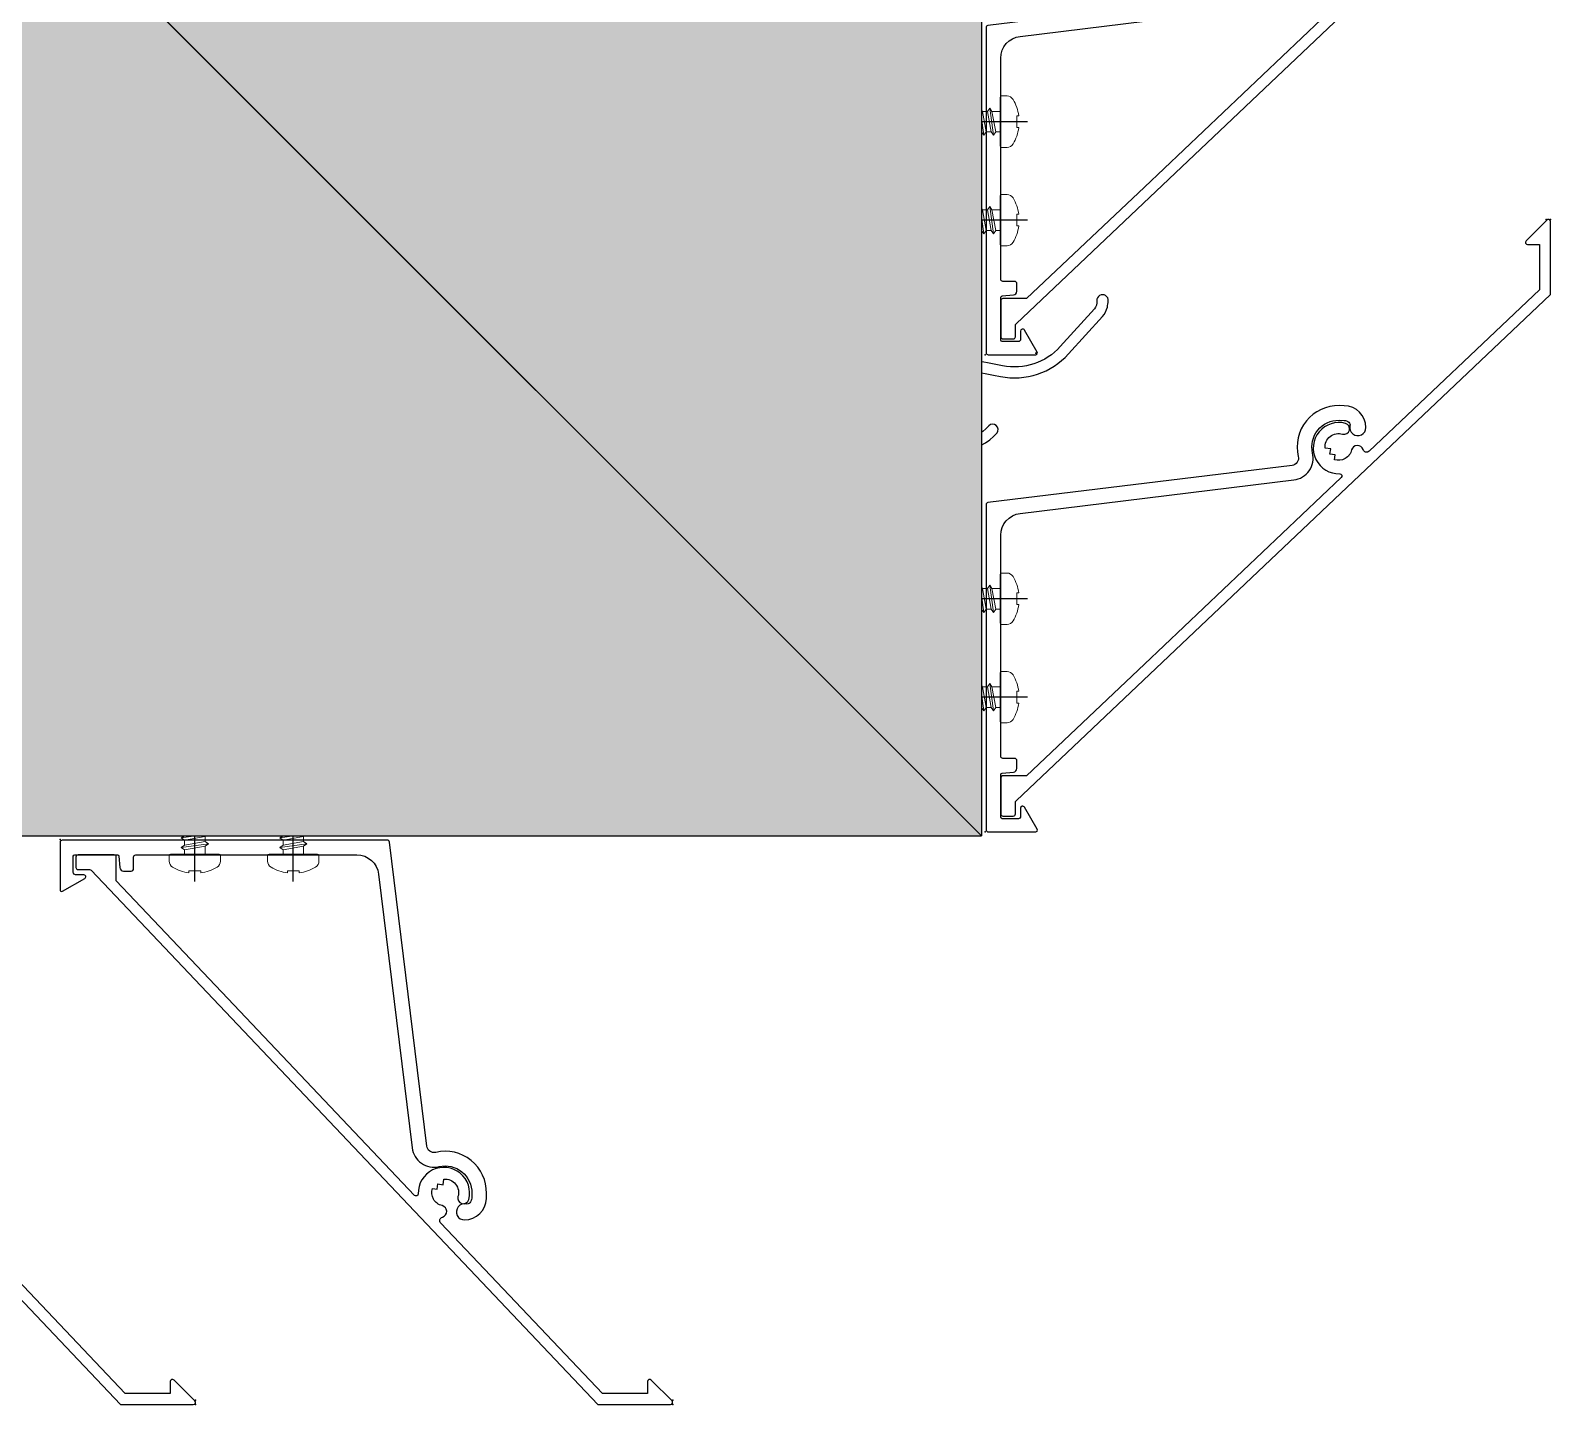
# Model space of a CAD drawing. Header units: millimetres. Extents: x -4391136 to -1798569, y -886572 to -291056.
# Drawn here: x -2446198.8 to -2445991.7, y -393610.7 to -393423.4 of the extents above; entities that cross this region are included whole.
import ezdxf

# ---------------------------------------------------------------- set-up
doc = ezdxf.new("R2010")
doc.units = ezdxf.units.MM
doc.set_wipeout_variables(frame=1)
doc.linetypes.add('CENTER', pattern=[50.800000000000004, 31.75, -6.35, 6.35, -6.35])
for name, color, linetype in [('010 - ASPG_ACCESSORIES_CUT_COLOR_2', 7, 'Continuous'), ('010 - ASPG_ACCESSORIES_HATCH_', 7, 'Continuous'), ('010 - ASPG_ACCESSORIES_MAIN_COLOR_1', 7, 'Continuous'), ('010 - ASPG_EXTR_MAIN_COLOR_2', 7, 'Continuous'), ('010 - ASPG_FLASHING_HATCH_', 7, 'Continuous'), ('010 - ASPG_FLASHING_MAIN_COLOR_4', 7, 'Continuous'), ('010 - ASPG_FLASHING_WIPEOUT_', 7, 'Continuous'), ('010 - ASPG_FRAMING_CUT_COLOR_4', 7, 'Continuous'), ('010 - ASPG_FRAMING_HATCH_', 7, 'Continuous'), ('010 - ASPG_FRAMING_MAIN_COLOR_2', 7, 'Continuous'), ('010 - ASPG_FRAMING_SUB_COLOR_2', 7, 'Continuous'), ('010 - ASPG_FRAMING_WIPEOUT_', 7, 'Continuous'), ('BOLT & SCREW', 7, 'Continuous'), ('Center Line', 7, 'CENTER')]:
    doc.layers.add(name, color=color, linetype=linetype)
doc.layers.add('010 - ASPG_ACCESSORIES_DEF_SUB', color=7, linetype='Continuous', plot=False)
doc.layers.add('010 - ASPG_EXTR_DEF_SUB', color=7, linetype='Continuous', plot=False)
doc.layers.add('12-GRID', color=7, linetype='CENTER', lineweight=13)
doc.layers.add('SCREW', color=7, linetype='Continuous', lineweight=5)
pattern_1 = [(0, (0, 0), (3.96875, 7.9375), [0, -7.9375])]

# ---------------------------------------------------------------- blocks, each defined once
blk = doc.blocks.new('*U3395')
at = {"layer": '12-GRID', "color": 7, "linetype": 'CENTER'}
for p, q in [((5.684341886080801e-14, -6.200000000000029), (5.684341886080801e-14, 2.200000000000029)), ((-4.199999999999973, -2), (4.200000000000085, -2))]:
    blk.add_line(p, q, dxfattribs=at)
at = {"layer": 'BOLT & SCREW', "color": 7}
for p, q in [((-0.553537628269381, -1.771128018217196), (-1.767499999999847, -1.558125000000442)), ((-0.4577439635652332, -1.771128018217196), (-0.8837500000000146, -1.558125000000442)), ((-0.2288719817826677, -1.446462371730204), (-0.4418749999998197, -0.2325000000002947)), ((-0.2288719817826677, -1.542256036434869), (-0.4418749999998197, -1.116250000000048)), ((0.2288719817822642, -1.446462371730562), (0.4418749999996946, -0.2324999999999764)), ((0.2288719817822642, -1.542256036434869), (0.4418749999996946, -1.116250000000048)), ((0.4577439635647103, -1.771128018217196), (0.8837499999994917, -1.558125000000442)), ((0.5535376282692559, -1.771128018217196), (1.767500000000001, -1.558125000000124)), ((-0.553537628269381, -2.228871981782805), (-1.767500000000483, -2.441875000000354)), ((-0.4577439635652332, -2.228871981782805), (-0.8837500000000146, -2.441875000000354)), ((-0.2288719817826677, -2.457743963565131), (-0.4418749999998197, -2.883750000000271)), ((-0.2288719817821107, -2.553537628269438), (-0.4418749999998197, -3.767500000000023)), ((0.4418749999996946, -2.883750000000271), (0.2288719817829008, -2.457743963565131)), ((0.2288719817829008, -2.553537628269438), (0.4418749999999732, -3.767500000000023)), ((0.4577439635647103, -2.228871981782805), (0.8837500000001283, -2.441874999999877)), ((0.5535376282692559, -2.228871981782805), (1.767500000000001, -2.441874999999877))]:
    blk.add_line(p, q, dxfattribs=at)
for points in [[(-1.767500000000006, -1.558125000000442), (-0.8837500000001342, -1.558125000000442, 0.4142135623730394), (-0.4418749999998197, -1.116250000000048), (-0.4418749999998197, -0.2325000000002947), (0.4418749999996946, -0.2324999999999764), (0.4418749999996946, -1.116250000000048, 0.4142135623731505), (0.8837500000000089, -1.558125000000442), (1.76750000000012, -1.558125000000124), (1.76750000000012, -2.441874999999877), (0.8837500000000089, -2.441874999999877, 0.414213562373095), (0.4418749999996946, -2.883750000000271), (0.4418749999999732, -3.767500000000023), (-0.4418749999998197, -3.767500000000023), (-0.4418749999998197, -2.883750000000271, 0.4142135623730397), (-0.8837500000001342, -2.441875000000354), (-1.767500000000483, -2.441875000000354)], [(0.2288719817829008, -2.457743963565131, -0.414213562373095), (0.4577439635645909, -2.228871981782805), (0.5535376282692559, -2.228871981782805), (0.5535376282692559, -1.771128018217196), (0.4577439635645909, -1.771128018217196, -0.4142135623730951), (0.228871981782105, -1.542256036434869), (0.228871981782105, -1.446462371730562), (-0.2288719817826677, -1.446462371730204), (-0.2288719817826677, -1.542256036434869, -0.4142135623730951), (-0.4577439635649944, -1.771128018217196), (-0.553537628269381, -1.771128018217196), (-0.553537628269381, -2.228871981782805), (-0.4577439635649944, -2.228871981782805, -0.4142135623730951), (-0.2288719817826677, -2.457743963565131), (-0.2288719817822698, -2.553537628269438), (0.2288719817829008, -2.553537628269438)]]:
    blk.add_lwpolyline(points, format="xyb", close=True, dxfattribs=at)
blk.add_circle((5.684341886080801e-14, -2), 3.5, dxfattribs=at)
blk = doc.blocks.new('000_ASPG_TYP_FILES_20260218-010703_FRAME_EXTR_')
at = {"layer": '010 - ASPG_FRAMING_HATCH_'}
h = blk.add_hatch(dxfattribs=at)
h.set_pattern_fill('ANSI32', scale=0.1, angle=180)
h.set_pattern_definition([(225, (0, 0), (0.6735192090801866, -0.6735192090801868), []), (225, (-0.4490130000000001, 5.498823332255506e-17), (0.6735192090801866, -0.6735192090801868), [])])
edge = h.paths.add_edge_path()
edge.add_line((1.999999996740371, 15.99999999965075), (1.999999996740371, 1.999999999941792))
edge.add_line((1.999999996740371, 1.999999999941792), (39.69999999750871, 1.999999999941792))
edge.add_arc((39.69999999730499, 1.700000000040752), 0.2999999999010399, -3.891028654834372e-08, 89.99999996109239, ccw=False)
edge.add_line((39.99999999720603, 1.699999999837019), (39.99999999720603, 0.2999999996973202))
edge.add_arc((39.69999999750872, 0.2999999996973131), 0.2999999996973131, -90.00000000000142, 1.4210854715202004e-12, ccw=False)
edge.add_line((39.69999999750871, 0), (0.2999999996973202, 0))
edge.add_arc((0.2999999996973273, 0.2999999996973273), 0.2999999996973273, 180.0000000000013, 269.99999999999864, ccw=False)
edge.add_line((0, 0.2999999996973202), (0, 17.69999999989523))
edge.add_arc((0.2999999999301508, 17.70000000012806), 0.2999999999301508, 90.00000004446741, 180.0000000444674, ccw=False)
edge.add_line((0.2999999996973202, 18.00000000005821), (22.5570233851904, 18.00000000005821))
edge.add_arc((22.5570233856712, 18.50000000026317), 0.5000000002049632, 269.9999999449049, 380.2095453190142)
edge.add_arc((26.1699999981368, 19.82999999686102), 3.349999998908497, 182.0637942974167, 200.2095453254992, ccw=False)
edge.add_arc((23.58168000320438, 19.73672835517209), 0.7599999998138507, 2.0637943418387863, 182.0637943418388, ccw=False)
edge.add_arc((26.16999999910358, 19.82999999939922), 1.830000000338361, 182.0637943388468, 447.9362056470717)
edge.add_arc((26.263271644013, 22.41831999551505), 0.7600000000549151, 87.93620564125177, 267.9362056412518, ccw=False)
edge.add_arc((26.16999999863267, 19.8300000075356), 3.349999992334041, 69.79045460402187, 87.9362056313708, ccw=False)
edge.add_arc((27.49999999788272, 23.44297661244421), 0.5000000006038865, 249.7904545688332, 359.9999999442181)
edge.add_line((27.9999999984866, 23.44297661195742), (27.9999999984866, 26.67999999993481))
edge.add_line((27.9999999984866, 26.67999999993481), (28.49999999674037, 27.17999999958556))
edge.add_line((28.49999999674037, 27.17999999958556), (27.9999999984866, 27.67999999970198))
edge.add_line((27.9999999984866, 27.67999999970198), (27.9999999984866, 38.61999999982072))
edge.add_line((27.9999999984866, 38.61999999982072), (28.49999999674037, 39.11999999993714))
edge.add_line((28.49999999674037, 39.11999999993714), (27.9999999984866, 39.62000000005355))
edge.add_line((27.9999999984866, 39.62000000005355), (27.9999999984866, 42.85702338756528))
edge.add_arc((27.49999999787862, 42.85702338707262), 0.5000000006079759, 5.645408219420843e-08, 110.2095454304945)
edge.add_arc((26.16999999884449, 46.46999999186602), 3.349999992147246, 272.0637943651193, 290.20954539329375, ccw=False)
edge.add_arc((26.263271644013, 43.88168000403675), 0.7600000000258301, 92.06379435882718, 272.0637943588272, ccw=False)
edge.add_arc((26.16999999910502, 46.47000000012492), 1.830000000339747, 272.0637943528818, 537.9362056611998)
edge.add_arc((23.58168000320438, 46.56327164435061), 0.7599999998138507, 177.9362056581612, 357.9362056581612, ccw=False)
edge.add_arc((26.16999999825318, 46.47000000263876), 3.349999999025627, 159.7904546748206, 177.9362057022633, ccw=False)
edge.add_arc((22.55702338551316, 47.7999999994954), 0.500000000434755, 339.790454661877, 450.0000000369852)
edge.add_line((22.5570233851904, 48.29999999993015), (0.2999999996973202, 48.29999999993015))
edge.add_arc((0.2999999996973095, 48.59999999962746), 0.2999999996973131, 179.9999999999987, 270.00000000000205, ccw=False)
edge.add_line((0, 48.59999999962747), (0, 59.99999999994179))
edge.add_arc((0.2999999996973202, 59.99999999994179), 0.2999999996973202, 90, 180, ccw=False)
edge.add_line((0.2999999996973202, 60.29999999963911), (4.999999997438863, 60.29999999963911))
edge.add_line((4.999999997438863, 60.29999999963911), (4.999999997438863, 64.99999999959255))
edge.add_arc((5.299999997369017, 64.99999999982538), 0.2999999999301544, 90.0000000444681, 180.0000000444674, ccw=False)
edge.add_line((5.299999997136183, 65.29999999975553), (29.99999999883585, 65.29999999975553))
edge.add_line((29.99999999883585, 65.29999999975553), (29.99999999883585, 63.59999999997672))
edge.add_arc((29.69999999890567, 63.59999999974391), 0.2999999999301721, -89.99999995552861, 4.4463320136856055e-08, ccw=False)
edge.add_line((29.69999999913853, 63.29999999981374), (7.299999997485429, 63.29999999981374))
edge.add_arc((7.29999999771826, 62.99999999988358), 0.2999999999301508, 90.00000004446738, 180.0000000444674)
edge.add_line((6.999999997788109, 62.99999999965075), (6.999999997788109, 58.29999999969732))
edge.add_line((6.999999997788109, 58.29999999969732), (2.300000000162981, 58.29999999969732))
edge.add_arc((2.299999998300336, 57.99999999813735), 0.3000000015599653, 89.99999964426098, 179.999999644261)
edge.add_line((1.999999996740371, 58), (1.999999996740371, 50.60000000003492))
edge.add_arc((2.299999998533172, 50.60000000166475), 0.3000000017928013, 180.000000311273, 270.0000003112706)
edge.add_line((2.300000000162981, 50.29999999987194), (29.69999999913853, 50.29999999987194))
edge.add_arc((29.6999999989348, 49.9999999999709), 0.299999999901047, -3.890897914970992e-08, 89.99999996109108, ccw=False)
edge.add_line((29.99999999883585, 49.99999999976717), (29.99999999883585, 26.67999999993481))
edge.add_line((29.99999999883585, 26.67999999993481), (29.99999999883585, 16.29999999981374))
edge.add_arc((29.6999999989057, 16.2999999995809), 0.2999999999301508, -89.99999995553259, 4.446741286301403e-08, ccw=False)
edge.add_line((29.69999999913853, 15.99999999965075), (1.999999996740371, 15.99999999965075))
at = {"layer": '010 - ASPG_FRAMING_CUT_COLOR_4', "color": 7}
blk.add_lwpolyline([(1.999999996740371, 15.99999999965075), (1.999999996740371, 1.999999999941792), (39.69999999750871, 1.999999999941792, -0.4142135623731089), (39.99999999720603, 1.699999999837019), (39.99999999720603, 0.2999999996973202, -0.4142135623731089), (39.69999999750871, 0), (0.2999999996973202, 0, -0.4142135623730811), (0, 0.2999999996973202), (0, 17.69999999989523, -0.4142135623730951), (0.2999999996973202, 18.00000000005821), (22.5570233851904, 18.00000000005821, 0.5217296884731124), (23.02624112786725, 18.67272727261297, -0.07934163687482358), (22.82217297761235, 19.70935906958766, -1), (24.34118702879641, 19.76409764075652, 2.296345716993233), (26.23590235819574, 21.65881296969019, -1), (26.29064092983026, 23.17782702133991, -0.0793416368716021), (27.32727272447664, 22.9737588702119, 0.5217296884801942), (27.9999999984866, 23.44297661195742), (27.9999999984866, 26.67999999993481), (28.49999999674037, 27.17999999958556), (27.9999999984866, 27.67999999970198), (27.9999999984866, 38.61999999982072), (28.49999999674037, 39.11999999993714), (27.9999999984866, 39.62000000005355), (27.9999999984866, 42.85702338756528, 0.5217296884727316), (27.32727272447664, 43.3262411293108, -0.07934163687522733), (26.29064092983026, 43.122172978241, -1), (26.23590235819574, 44.64118702983251, 2.296345716995783), (24.34118702879641, 46.53590235876618, -1), (22.82217297761235, 46.59064092993503, -0.07934163687201433), (23.02624112786725, 47.62727272690972, 0.5217296884786579), (22.5570233851904, 48.29999999993015), (0.2999999996973202, 48.29999999993015, -0.4142135623731158), (0, 48.59999999962747), (0, 59.99999999994179, -0.414213562373095), (0.2999999996973202, 60.29999999963911), (4.999999997438863, 60.29999999963911), (4.999999997438863, 64.99999999959255, -0.4142135623730879), (5.299999997136183, 65.29999999975553), (29.99999999883585, 65.29999999975553), (29.99999999883585, 63.59999999997672, -0.4142135623730533), (29.69999999913853, 63.29999999981374), (7.299999997485429, 63.29999999981374, 0.4142135623730949), (6.999999997788109, 62.99999999965075), (6.999999997788109, 58.29999999969732), (2.300000000162981, 58.29999999969732, 0.4142135623730948), (1.999999996740371, 58), (1.999999996740371, 50.60000000003492, 0.4142135623730845), (2.300000000162981, 50.29999999987194), (29.69999999913853, 50.29999999987194, -0.4142135623730951), (29.99999999883585, 49.99999999976717), (29.99999999883585, 26.67999999993481), (29.99999999883585, 16.29999999981374, -0.4142135623730951), (29.69999999913853, 15.99999999965075)], format="xyb", close=True, dxfattribs=at)
at = {"color": 7}
for p in [(26.16999999736436, 48.46999999973923), (26.16999999736436, 21.82999999966705)]:
    blk.add_blockref('*U3395', p, dxfattribs=at)
blk = doc.blocks.new('PZG35-9D5')
at = {"layer": 'Center Line', "color": 7}
blk.add_line((1.4210854715202e-14, 3.733653355866409), (1.4210854715202e-14, -10.53404386090006), dxfattribs=at)
at = {"layer": 'SCREW', "color": 7}
for p, q in [((-1.399999999999963, 2.842170943040401e-14), (-1.399999999999963, -1.090192378864657)), ((1.399999999999991, 0), (1.399999999999991, -0.5901923788647139)), ((-1.850000000000009, -1.399999999999977), (1.850000000000037, -0.8999999999999773)), ((-1.850000000000009, -1.399999999999977), (-1.399999999999963, -1.090192378864685)), ((-1.850000000000009, -1.399999999999977), (-1.399999999999963, -1.709807621135297)), ((-1.399999999999963, -1.090192378864685), (1.399999999999991, -0.5901923788646855)), ((-1.399999999999963, -1.709807621135297), (1.399999999999991, -1.209807621135297)), ((-1.399999999999963, -1.709807621135269), (-1.399999999999963, -2.390192378864697)), ((-1.399999999999963, -2.390192378864697), (1.399999999999991, -1.890192378864697)), ((1.850000000000037, -0.8999999999999773), (1.399999999999991, -0.5901923788646855)), ((1.850000000000037, -0.8999999999999773), (1.399999999999991, -1.209807621135297)), ((1.399999999999991, -1.209807621135269), (1.399999999999991, -1.890192378864725)), ((1.850000000000037, -2.199999999999989), (1.399999999999991, -1.890192378864697)), ((-1.850000000000009, -2.699999999999989), (1.850000000000037, -2.199999999999989)), ((-1.850000000000009, -2.699999999999989), (-1.399999999999963, -2.390192378864697)), ((-1.850000000000009, -2.699999999999989), (-1.399999999999963, -3.009807621135309)), ((-1.850000000000009, -4), (-1.399999999999963, -3.690192378864708)), ((-1.850000000000009, -4), (-0.9911470940920566, -3.883938796498938)), ((-1.850000000000009, -4), (-1.399999999999963, -4.30980762113532)), ((-1.399999999999963, -3.009807621135309), (1.399999999999991, -2.509807621135309)), ((-1.399999999999963, -3.009807621135309), (-1.399999999999963, -3.690192378864708)), ((-1.399999999999963, -3.690192378864708), (-0.8446989986695002, -3.591031485769975)), ((0.5619885887190463, -3.339837273736322), (1.399999999999991, -3.190192378864708)), ((0.7141825614195483, -3.653488843051434), (1.850000000000037, -3.5)), ((0.7141825614195483, -3.932275020881832), (1.399999999999991, -3.80980762113532)), ((1.850000000000037, -2.199999999999989), (1.399999999999991, -2.509807621135309)), ((1.399999999999991, -2.50980762113528), (1.399999999999991, -3.190192378864708)), ((1.850000000000037, -3.5), (1.399999999999991, -3.190192378864708)), ((1.850000000000037, -3.5), (1.399999999999991, -3.80980762113532)), ((1.399999999999991, -3.809807621135349), (1.399999999999991, -4.490192378864691)), ((-1.399999999999963, -4.30980762113532), (-1.184865735341859, -4.271390788160659)), ((-1.399999999999963, -4.309807621135349), (-1.399999999999963, -8.099999999999966)), ((0.7141825614195483, -4.612659778611231), (1.399999999999991, -4.49019237886472)), ((0.7141825614195483, -4.953488843051389), (1.850000000000037, -4.800000000000011)), ((0.7141825614195483, -5.232275020881843), (1.399999999999991, -5.109807621135332)), ((1.850000000000037, -4.800000000000011), (1.399999999999991, -4.49019237886472)), ((1.850000000000037, -4.800000000000011), (1.399999999999991, -5.109807621135332)), ((1.399999999999991, -5.109807621135332), (1.399999999999991, -8.099999999999966)), ((1.4210854715202e-14, -9.5), (-1.399999999999963, -8.099999999999966)), ((1.4210854715202e-14, -9.5), (1.399999999999991, -8.099999999999966))]:
    blk.add_line(p, q, dxfattribs=at)
blk.add_lwpolyline([(1.4210854715202e-14, -9.5), (0.7141825614195483, -5.232275020881843), (0.7141825614195483, -3.600899293750615, 0.4176573264866609), (0.4106596181599826, -3.300919979679151, 0.1081021898226624), (-0.8446989986694433, -3.591031485769975), (-1.399999999999991, -4.701675652739141)], format="xyb", dxfattribs=at)
blk = doc.blocks.new('*U3396')
at = {"layer": 'SCREW', "color": 7}
blk.add_lwpolyline([(3.026373332565058, 1.780836269555209, 0.09905967801670053), (0.7999999999999687, 2.546427498927414), (0.7999999999999687, 2.274284095813357), (-0.800000000000054, 2.274284095813357), (-0.800000000000054, 2.546427498927414, 0.09905967801670058), (-3.026373332565143, 1.780836269555209, 0.2665876613401604), (-3.500000000000043, 0.9556546004010897), (-3.500000000000043, 0.1999999999999886, 0.4142135623730938), (-3.300000000000054, 0), (3.299999999999997, 0, 0.4142135623731049), (3.499999999999986, 0.1999999999999886), (3.499999999999957, 0.9556546004010897, 0.2665876613401604)], format="xyb", close=True, dxfattribs=at)
blk.add_blockref('PZG35-9D5', (-1.4210854715202e-14, 0), dxfattribs=at)
blk = doc.blocks.new('*U3399')
at = {"color": 7}
blk.add_point((0, 0), dxfattribs=at)
at = {"layer": '010 - ASPG_ACCESSORIES_MAIN_COLOR_1', "color": 7}
blk.add_lwpolyline([(-39.69999999902211, -0.5999999995172398, 0.4142135623731156), (-39.99999999883585, -0.8999999995638059), (-39.99999999883585, -7.366962144914214, 0.5773502691897371), (-39.65044321701862, -7.568778847059366), (-36.64260295056738, -5.832201459393036, 0.7673269879794871), (-36.78520590183325, -5.299999999645297), (-37.89999999874271, -5.299999999645297, -0.4142135623735732), (-38.19999999902211, -4.999999999656938), (-38.19999999902211, -2.799999999587089, -0.4142135623730951), (-37.99999999883585, -2.59999999951724), (-32.18326623388566, -2.59999999951724, -0.3888787318530097), (-31.98402729420923, -2.782568851142787), (-31.8474567013327, -4.343577870872468, 0.3888787318530089), (-31.34935935237445, -4.799999999528882), (-30.29999999911524, -4.799999999528882, 0.4142135623732408), (-29.99999999883585, -4.499999999540523), (-29.99999999883585, -2.899999999505599, -0.4142135623731785), (-29.69999999902211, -2.59999999951724), (0.4107479506637901, -2.59999999951724, -0.3789692262628873), (3.38851808081381, -5.235465979035143), (7.952927200356498, -42.5207682372482, 0.4465929586642906), (11.6177961837966, -45.07649022702281, -0.4898018444424612), (16.07846395508386, -48.68238816667036), (16.06490363762714, -49.36225294566866, -0.1824796859550777), (15.80227640201338, -50.01801436272836, -0.2679491924113072), (15.32539491611533, -50.16829426406803, 1.122114645179816), (15.09990952932276, -52.3421093734276, 0.4050039718497206), (18.0645059288945, -49.40213623346681), (18.07806624681689, -48.72227145435209, 0.4898054953707174), (11.15966573380865, -43.12966807454978, -0.4465970485362636), (9.938031048281118, -42.27776159492242), (4.866356541635469, -0.8481197821154633, 0.3641755342157969), (4.570876519894227, -0.5999999995172398)], format="xyb", close=True, dxfattribs=at)
at = {"layer": '010 - ASPG_EXTR_DEF_SUB', "color": 7}
for p in [(-39.99999999883585, -0.4999999995172402), (43.44495566345738, -76.89999999944341), (43.44495566345738, -77.49999999954052)]:
    blk.add_point(p, dxfattribs=at)
at = {"layer": '010 - ASPG_EXTR_MAIN_COLOR_2', "color": 7}
blk.add_lwpolyline([(11.37409105408005, -48.15170148877115), (11.47245816211216, -47.43577758665815), (12.17779493960552, -47.55667202338264), (12.29266474000178, -46.78670596401826, -0.5355375090189683), (14.1918134491425, -49.16870282323253, 0.9915718169393263), (15.66379558271728, -49.57599316951273, 1.157025413028558), (8.792231505503878, -48.77291728999153, -0.6885576205791355), (8.274611146422103, -48.98797988444021), (-17.14292736421339, -22.16859813180672), (-32.34153279638849, -6.131750148785431), (-32.34153279638849, -2.899999981694054, 0.4143115081626392), (-32.64163311407901, -2.59999999951724), (-37.54163311352022, -2.59999999951724, 0.4141156188887998), (-37.84153278893791, -2.899999981635847), (-37.84153278893791, -4.299999988411218, 0.4142135623731781), (-37.54153279098682, -4.599999986478724), (-35.98884801496752, -4.599999986478724, -0.205894629290155), (-35.77110154624097, -4.693635078269653), (33.22969053988345, -77.49999999954052), (43.14495566324331, -77.49999999954052, 0.6681786376628355), (43.35708769806661, -76.98786796536915), (40.5215537941549, -74.1523340573247, 0.6681786381757795), (40.00942175951786, -74.36446609156592), (40.00942175951786, -75.99999999802712), (33.87471885257401, -75.99999999802712), (11.86384030175395, -52.7751643466243, -0.5583539238224016), (12.08261241135187, -51.95244935475676, 0.7662751832817146), (12.03674733010121, -50.39291741001107, -0.4385828234445206), (10.70630855322815, -48.05207626283555)], format="xyb", close=True, dxfattribs=at)
at = {"layer": 'SCREW', "color": 7, "rotation": 180}
for p in [(-21.64901723782532, -2.499999999924694), (-8.237076249206439, -2.499999999924694)]:
    blk.add_blockref('*U3396', p, dxfattribs=at)
blk = doc.blocks.new('*U2063')
at = {"color": 7}
blk.add_wipeout([(945.0000000000001, 4.000000001238959), (60.00000000297587, 3.9999999999997726), (60.00000000297587, 69.2999999999995), (945.0000000000001, 69.30000000123891)], dxfattribs=at).dxf.layer = '010 - ASPG_FRAMING_WIPEOUT_'
at = {"layer": '010 - ASPG_FRAMING_MAIN_COLOR_2', "color": 7}
blk.add_lwpolyline([(915.0000000011642, 69.30000000123897), (90.00000000181171, 69.3), (90.00000000181171, 6), (915.0000000011642, 6.000000001238959)], close=True, dxfattribs=at)
at = {"layer": '010 - ASPG_FRAMING_SUB_COLOR_2', "color": 7}
for points in [[(945, 4.000000001238959), (60.00000000297587, 4), (60.00000000297587, 69.3), (945, 69.30000000123897)], [(60.00000000297587, 2.000000000715772), (60.00000000297587, 4), (945, 4.000000001238959), (945, 2.000000001954731)]]:
    blk.add_lwpolyline(points, close=True, dxfattribs=at)
at = {"color": 7, "xscale": -1, "rotation": 180}
for p in [(871.7703094601166, 69.3), (936.7703094601166, 69.3)]:
    blk.add_blockref('*U3399', p, dxfattribs=at)
at = {"color": 7, "xscale": -1}
blk.add_blockref('000_ASPG_TYP_FILES_20260218-010703_FRAME_EXTR_', (945, 4.000000001238959), dxfattribs=at)
blk = doc.blocks.new('*U2001')
at = {"color": 7}
blk.add_wipeout([(1617.300000002922, 4.000000002622073), (60.00000000297587, 3.9999999999990905), (60.00000000297587, 69.29999999999882), (1617.300000002922, 69.3000000026218)], dxfattribs=at).dxf.layer = '010 - ASPG_FRAMING_WIPEOUT_'
at = {"layer": '010 - ASPG_FRAMING_MAIN_COLOR_2', "color": 7}
blk.add_lwpolyline([(1587.300000004086, 69.3000000026227), (90.00000000181171, 69.3), (90.00000000181171, 6), (1587.300000004086, 6.000000002622699)], close=True, dxfattribs=at)
at = {"layer": '010 - ASPG_FRAMING_SUB_COLOR_2', "color": 7}
for points in [[(1617.300000002922, 4.000000002622699), (60.00000000297587, 4), (60.00000000297587, 69.3), (1617.300000002922, 69.3000000026227)], [(60.00000000297587, 2.000000000715772), (60.00000000297587, 4), (1617.300000002922, 4.000000002622699), (1617.300000002922, 2.000000003338471)]]:
    blk.add_lwpolyline(points, close=True, dxfattribs=at)
at = {"color": 7, "rotation": 180}
for p in [(1511.770309460117, 69.3), (1576.770309460117, 69.3)]:
    blk.add_blockref('*U3399', p, dxfattribs=at)
at = {"color": 7, "xscale": -1}
blk.add_blockref('000_ASPG_TYP_FILES_20260218-010703_FRAME_EXTR_', (1617.300000002922, 4.000000002622699), dxfattribs=at)
blk = doc.blocks.new('W-1-PP17-ENT2_REV00_20260528-225335_ASPG_UPPF')
at = {"color": 7, "xscale": -1, "rotation": 180}
blk.add_blockref('*U2063', (65, -10253.00000000093), dxfattribs=at)
at = {"color": 7, "rotation": 270}
blk.add_blockref('*U2001', (1018, -8704.999999999069), dxfattribs=at)
blk = doc.blocks.new('010 - ASPG_ACCESSORIES - SILOCONE')
at = {"layer": '010 - ASPG_ACCESSORIES_HATCH_'}
h = blk.add_hatch(dxfattribs=at)
h.set_pattern_fill('HONEY', scale=0.238199238234654, angle=-90.00000000000001)
h.set_pattern_definition([(270, (1257417.442484036, -520103.9224064059), (0.6549599250656583, -1.134423872092541), [0.7562825813950264, -1.512565162790053]), (29.99999999999978, (1257417.442484036, -520103.9224064059), (0.6549599293588203, 1.134423869613882), [0.7562825813950256, -1.512565162790051]), (329.9999999999998, (1257417.442484036, -520103.9224064059), (1.309919854424478, -2.478657937293614e-09), [-1.512565162790051, 0.7562825813950254])])
edge = h.paths.add_edge_path()
edge.add_ellipse((-9.777591531164944, -4.999999999359716), major_axis=(3.509070088518285e-14, -4.999999999272404), ratio=0.6444816938462435, start_angle=0, end_angle=360)
h = blk.add_hatch(dxfattribs=at)
h.set_pattern_fill('ANSI37', scale=0.5954980955866349, angle=-90.00000000000001)
h.set_pattern_definition([(314.9999999999999, (1257417.192862034, -520083.9224064059), (1.336931354494228, 1.336931354494224), []), (44.99999999999984, (1257417.192862034, -520083.9224064059), (-1.336931354494223, 1.336931354494228), [])])
edge = h.paths.add_edge_path()
edge.add_ellipse((-9.52796952938661, -4.999999999359716), major_axis=(3.510345640540481e-14, -4.999999999272404), ratio=0.6444816938462435, start_angle=0, end_angle=180)
edge.add_line((-9.52796952938661, -2.91038304567337e-10), (0, -2.91038304567337e-10))
edge.add_arc((9.899917497765273, -4.999999999359716), 11.09091368915029, 513.2037265690325, 566.796273431796)
edge.add_line((0, -9.999999998894054), (-9.52796952938661, -9.999999998894054))
at = {"layer": '010 - ASPG_ACCESSORIES_CUT_COLOR_2', "color": 7}
blk.add_lwpolyline([(-9.777591531164944, -9.999999998894054), (0, -9.999999998894054, -0.2381992382621886), (0, -2.91038304567337e-10), (-9.777591531164944, -2.91038304567337e-10)], format="xyb", dxfattribs=at)
blk.add_ellipse((-9.777591531164944, -4.999999999359716), major_axis=(3.509070088518285e-14, -4.999999999272404), ratio=0.6444816938462435, dxfattribs=at)
at = {"layer": '010 - ASPG_ACCESSORIES_DEF_SUB', "color": 7, "transparency": 33554457}
blk.add_lwpolyline([(0, -9.999999998894054), (-13, -9.999999998894054), (-13, -5.820766091346741e-11), (0, -5.820766091346741e-11)], close=True, dxfattribs=at)
blk = doc.blocks.new('*U3045')
at = {"layer": '010 - ASPG_EXTR_DEF_SUB', "color": 7}
blk.add_point((0, 0), dxfattribs=at)
at = {"layer": '010 - ASPG_EXTR_MAIN_COLOR_2', "color": 7}
blk.add_lwpolyline([(46.29230913100764, 70.06714037148049), (30.75877492781729, 70.06714037148049, 0.4336592857269459), (30.45942675694823, 69.74737493513385), (30.84137786505744, 63.96271307504503, 0.0820690263538202), (30.86365129332989, 63.86745857034111, 0.7206537881255028), (32.32908650487661, 63.97254170040833, 0.07922428198988747), (32.33778353128582, 64.06661670526955), (32.06877322634682, 68.14078645635163, -0.4336592857264138), (32.46790412114933, 68.56714037142228), (40.86119298776612, 68.56714037148049, -0.6073848710044985), (41.35211022105068, 67.62217621324817, -0.04582868044492008), (22.7838222887367, 45.76076047366951, -0.5604921351226578), (22.28750535612926, 45.88571992132347, 0.3178599151680848), (19.21191141987219, 48.23749049525941, 0.9532878111822051), (19.08207267895341, 46.7159340956714, -2.423003988231831), (17.25806952221319, 44.8917371754651, 0.9523147976297285), (15.73634468205273, 44.76348824845627, 0.3008214087947553), (17.8898747372441, 41.75529025442665, -0.5604921351218277), (17.98351840674877, 41.2521240550559, -0.01942473842078824), (8.623925091698766, 33.4605261705583, -0.5525007933269362), (8.147498584818095, 33.63667257985799, 0.3444609008774969), (4.989498805254698, 36.29767865996109, 0.9520149233436535), (4.861577656120062, 34.77593409566907, -2.42318646531747), (3.037574998568743, 32.95193143776851, 0.9520149233867892), (1.515830433927476, 32.82401028892491, 0.2853998218446234), (3.493024077732116, 29.88851448276546, -0.5533776808031501), (3.562908510211855, 29.38496566255344, 0.03067395406819984), (-11.53698711935431, 15.0572996455594, 0.4171002255848137), (-10.88563127024099, 5.272964205185417, 0.9355530918984264), (-9.9033358450979, 6.406584819720592, -0.4344100119147308), (-10.19664548011497, 14.29476617486216, -0.01499848524836865), (-3.079435193911195, 21.45455419190694, -0.7383485292466446), (-0.08286065561696887, 19.76412730314769, 0.004917316774645771), (-3.1933000148274, 4.803864106419496, 0.2636109069979271), (-0.119790066499263, -4.460317215009127), (4.995733695104718, -9.084236264869105, 0.1258843890439943), (6.267761250492185, -9.753782964195125, 0.04427494949630078), (7.089544059708714, -9.866966022993438, 1.107654826573523), (7.125459210947156, -8.33180570154218, -0.2155958426847688), (6.023226659279317, -7.991025416878983), (0.8860520706512034, -3.347536196233705, -0.2636109069978752), (-1.721774552483112, 4.512981288600713, -0.004854851929905817), (1.341383616439998, 19.2550770000089, 0.2339601468136614), (0.8154424866661429, 21.95487343822606, -0.2408104543272742), (0.7103134100325406, 24.90310810686788, -0.1041570884704408), (0.7846048693172634, 25.00194829818793), (2.993019639980048, 26.93374890863197, -0.2290212912668875), (5.700679264031351, 26.88725557026919, -0.3817208427142056), (10.27361959358677, 9.069098417588975, 0.9773819303748196), (11.62031129561365, 8.407760736416094, 0.3611050424324235), (7.408162182662636, 27.50327562558232, -0.4961260631527202), (7.442922529298812, 30.68812541745137, 0.003188108562510474), (9.055809630081058, 31.90200527419802, -0.00282652430436861), (10.56195585662499, 33.06505110464059, 0.07704788012868193), (43.74152756202966, 68.43644483829848, -0.2476739044870795), (43.98918861569837, 68.56714037142228)], format="xyb", dxfattribs=at)
at = {"color": 7, "rotation": 179.999999999989}
for p in [(19.08686374500394, 42.88714037142927), (4.866368722636253, 30.94714037142694)]:
    blk.add_blockref('*U3395', p, dxfattribs=at)
blk = doc.blocks.new('*U3059')
at = {"color": 7}
blk.add_wipeout([(0, 69.29999999994811), (1022.3000000024289, 69.29999999994811), (901.0000000026619, -51.99999999999727), (0, -51.99999999999727)], dxfattribs=at).dxf.layer = '010 - ASPG_FLASHING_WIPEOUT_'
at = {"layer": '010 - ASPG_FLASHING_HATCH_'}
h = blk.add_hatch(dxfattribs=at)
h.set_pattern_fill('DOTS', scale=0.1)
h.set_pattern_definition(pattern_1)
h.paths.add_polyline_path([(-2.8421709430404e-14, 69.29999999999998), (1022.300000002608, 69.29999999999998), (901.0000000028406, -52.00000000000001), (3.155443620884047e-30, -52.00000000000001)])
at = {"layer": '010 - ASPG_FLASHING_MAIN_COLOR_4', "color": 7}
blk.add_lwpolyline([(-2.8421709430404e-14, 69.29999999999998), (1022.300000002608, 69.29999999999998), (901.0000000028406, -52.00000000000001), (3.155443620884047e-30, -52.00000000000001)], close=True, dxfattribs=at)
blk = doc.blocks.new('*U3058')
at = {"color": 7}
blk.add_wipeout([(0, 69.29999999994789), (1617.30000000272, 69.29999999994789), (1496.0000000029531, -51.99999999999727), (0, -51.99999999999727)], dxfattribs=at).dxf.layer = '010 - ASPG_FLASHING_WIPEOUT_'
at = {"layer": '010 - ASPG_FLASHING_HATCH_'}
h = blk.add_hatch(dxfattribs=at)
h.set_pattern_fill('DOTS', scale=0.1)
h.set_pattern_definition(pattern_1)
h.paths.add_polyline_path([(-2.8421709430404e-14, 69.29999999999998), (1617.300000002899, 69.29999999999998), (1496.000000003132, -52.00000000000001), (3.155443620884047e-30, -52.00000000000001)])
at = {"layer": '010 - ASPG_FLASHING_MAIN_COLOR_4', "color": 7}
blk.add_lwpolyline([(-2.8421709430404e-14, 69.29999999999998), (1617.300000002899, 69.29999999999998), (1496.000000003132, -52.00000000000001), (3.155443620884047e-30, -52.00000000000001)], close=True, dxfattribs=at)

msp = doc.modelspace()

# ---------------------------------------------------------------- block references
at = {"color": 7}
msp.add_blockref('W-1-PP17-ENT2_REV00_20260528-225335_ASPG_UPPF', (-2447156.514610203, -383210.8748381315), dxfattribs=at)

# ---------------------------------------------------------------- next in the draw order: block references
for name, p, rotation in [('*U3045', (-2446061.847648059, -393467.412109735), 90), ('010 - ASPG_ACCESSORIES - SILOCONE', (-2446136.5146102, -393533.1748381335), 270)]:
    msp.add_blockref(name, p, dxfattribs=dict(at, rotation=rotation))

# ---------------------------------------------------------------- next in the draw order: block references
at = {"color": 7, "xscale": -1, "rotation": 180}
msp.add_blockref('*U3059', (-2447091.514610203, -393463.8748381311), dxfattribs=at)

# ---------------------------------------------------------------- next in the draw order: block references
at = {"color": 7, "rotation": 270}
msp.add_blockref('*U3058', (-2446138.514610203, -391915.8748381306), dxfattribs=at)

doc.saveas('drawing.dxf')
